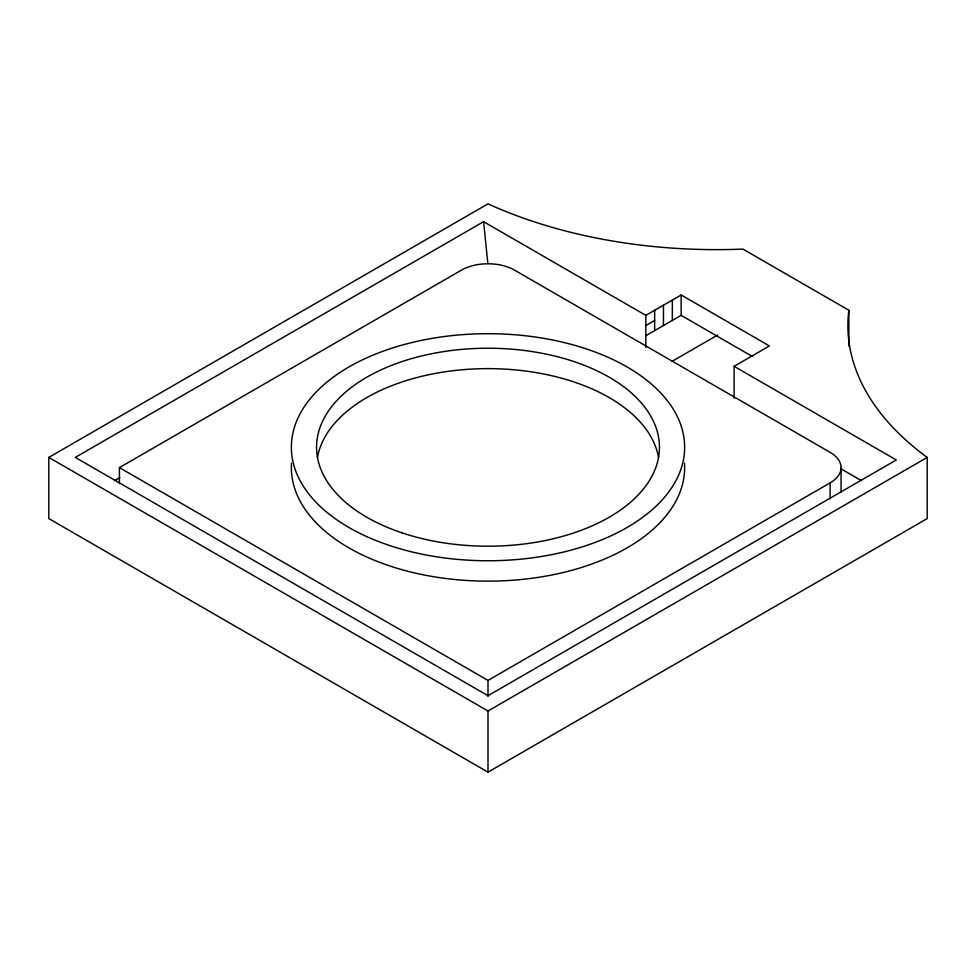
<?xml version="1.0" encoding="UTF-8"?>
<svg xmlns="http://www.w3.org/2000/svg" width="976" height="976" viewBox="0 0 976 976"><rect width="100%" height="100%" fill="white"/><g stroke="black" fill="none" stroke-linecap="round" stroke-linejoin="round"><path stroke-width="1.46" d="M645.807 347.383L645.844 315.37L483.584 221.686L75.286 457.415L488 695.693L896.297 459.964L734.123 366.329L734.086 398.354M645.844 315.37L681.15 294.972L769.43 345.943L734.123 366.329M645.807 335.732L681.15 315.37L752.301 356.447M48.8 457.415L488 203.85A368.513 212.756 0 0 0 742.907 249.087L848.852 310.246A368.513 212.756 0 0 0 927.2 457.415L927.2 518.585L488 772.15L48.8 518.585L48.8 457.415L488 710.992L927.2 457.415M119.426 483.632L119.426 467.614L461.514 270.108A37.454 21.618 0 0 1 514.486 270.108L830.088 452.327A37.454 21.618 0 0 1 830.088 482.9L830.088 498.919M114.473 480.668L119.755 477.618M645.844 325.557L654.664 320.457M671.964 361.401L717.738 334.975M119.426 467.614L488 680.406L830.088 482.9M840.604 468.59L861.637 480.729M483.584 221.686L487.854 263.52M848.852 310.246L848.852 346.053M841.056 467.614L841.056 492.368M681.15 294.972L681.15 315.37M672.33 300.071L672.33 320.457M663.46 305.146L663.46 325.533M654.664 310.27L654.664 330.657M488 680.406L488 696.425M488 710.992L488 772.15M684.493 463.185A196.64 113.533 0 0 1 488 581.135A196.64 113.533 0 0 1 291.507 463.185M317.432 457.573A171.447 98.991 0 0 1 488 368.623A171.447 98.991 0 0 1 658.568 457.573M389.68 545.547A196.64 113.533 0 0 0 684.64 447.228A196.64 113.533 0 0 0 389.68 348.908A196.64 113.533 0 0 0 389.68 545.547M402.271 532.945A171.447 98.991 0 0 0 659.447 447.228A171.447 98.991 0 0 0 402.271 361.498A171.447 98.991 0 0 0 402.271 532.945"/></g></svg>
